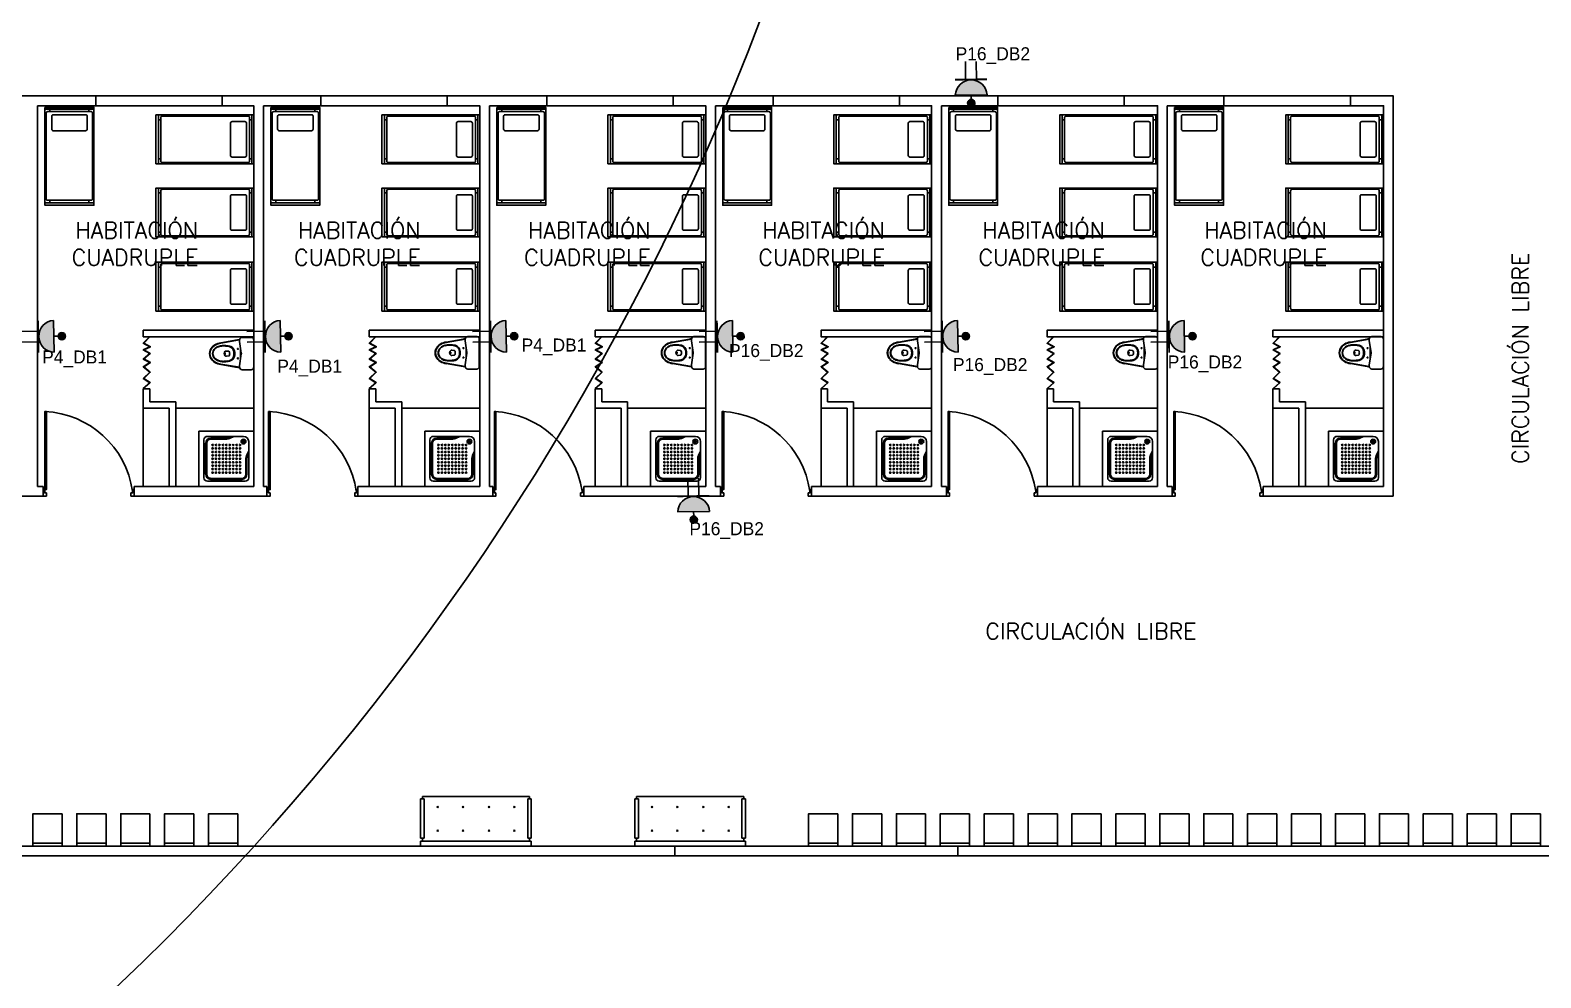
# Model space of a CAD drawing. Header units: metres. Extents: x -24 to 527, y -154 to 95.
# Drawn here: x 188.12 to 211.34, y 5.14 to 19.7 of the extents above; entities that cross this region are included whole.
import ezdxf

# ---------------------------------------------------------------- set-up
doc = ezdxf.new("R2010")
doc.units = ezdxf.units.M
doc.header["$MEASUREMENT"] = 0
for name, color, linetype in [('AN-TEXTO', 3, 'Continuous'), ('AR-MOBILIRIO', 1, 'Continuous'), ('AR-MUROS', 6, 'Continuous'), ('AR-PUERTAS', 2, 'Continuous'), ('AR-VENTANAS', 2, 'Continuous'), ('E-quip', 2, 'Continuous')]:
    doc.layers.add(name, color=color, linetype=linetype)
doc.layers.add('EQUIPO', color=1, linetype='Continuous', lineweight=0)
doc.styles.add('REGULAR-2.5', font='romans.shx', dxfattribs={"height": 2.5})

# ---------------------------------------------------------------- blocks, each defined once
blk = doc.blocks.new('31643339')
at = {"layer": 'AR-MOBILIRIO'}
for p, q in [((0.038, 0.5), (0.038, -0.5)), ((0.038, 0.4), (0.087, 0.4)), ((1.9, 0.4), (1.95, 0.4)), ((1.95, 0.5), (1.95, -0.5)), ((0.038, -0.4), (0.087, -0.4)), ((1.9, -0.4), (1.95, -0.4))]:
    blk.add_line(p, q, dxfattribs=at)
blk.add_lwpolyline([(0, -0.5), (0, 0.5), (2, 0.5), (2, -0.5)], close=True, dxfattribs=at)
for points in [[(1.87, 0.475, -0.414214), (1.9, 0.445), (1.9, -0.445, -0.414214), (1.87, -0.475), (0.117, -0.475, -0.414214), (0.087, -0.445), (0.087, 0.445, -0.414214), (0.117, 0.475)], [(0.15, -0.332, 0.414214), (0.18, -0.362), (0.447, -0.362, 0.414214), (0.477, -0.332), (0.477, 0.333, 0.414214), (0.447, 0.363), (0.18, 0.363, 0.414214), (0.15, 0.333)]]:
    blk.add_lwpolyline(points, format="xyb", close=True, dxfattribs=at)
blk = doc.blocks.new('AR-PUERTA 2')
at = {"layer": 'AR-PUERTAS', "linetype": 'Continuous'}
for points in [[(-1.354, -0.058), (-1.354, -0.008), (-1.329, -0.008), (-1.329, 0.042), (-1.379, 0.042), (-1.379, -0.058)], [(-0.029, -0.008), (-0.029, 0.042), (0.021, 0.042), (0.021, -0.058), (-0.004, -0.058), (-0.004, -0.008)], [(-0.004, -0.058), (-0.004, -1.258), (-0.029, -1.258), (-0.029, -0.058)]]:
    blk.add_lwpolyline(points, close=True, dxfattribs=at)
blk.add_arc((0.061, 0.169), 1.428, 188.1236, 267.3924, dxfattribs=at)
blk = doc.blocks.new('silla')
for points in [[(-0.225, -0.023), (0.225, -0.023), (0.225, 0.023), (-0.225, 0.023)], [(-0.225, -0.473), (0.225, -0.473), (0.225, -0.023), (-0.225, -0.023)]]:
    blk.add_lwpolyline(points, close=True)
blk = doc.blocks.new('*U112')
at = {"layer": 'AR-MOBILIRIO', "rotation": 90}
blk.add_blockref('silla', (-0.225, 0), dxfattribs=at)
blk = doc.blocks.new('*U113')
at = {"layer": 'AR-MUROS', "color": 0, "linetype": 'ByBlock', "lineweight": -2}
for p in [(0, 12.825), (0, 12.15), (0, 11.475), (0, 10.8), (0, 10.125), (0, 9.45), (0, 8.775), (0, 8.1), (0, 7.425), (0, 6.75), (0, 6.075), (0, 5.4), (0, 4.725), (0, 4.05), (0, 3.375), (0, 2.7), (0, 2.025), (0, 1.35), (0, 0.675), (0, 0)]:
    blk.add_blockref('*U112', p, dxfattribs=at)
blk = doc.blocks.new('mueb')
at = {"layer": 'AR-MOBILIRIO'}
for p, q in [((354.197, 187.284), (354.197, 187.21)), ((355.897, 187.284), (354.197, 187.284)), ((354.197, 187.21), (355.897, 187.21)), ((354.224, 187.21), (354.224, 187.161)), ((355.87, 187.21), (355.87, 187.161)), ((355.897, 187.284), (355.897, 187.21)), ((354.251, 187.161), (354.197, 187.161)), ((354.197, 187.161), (354.197, 186.556)), ((354.251, 186.556), (354.251, 187.161)), ((354.468, 187.058), (354.444, 187.033)), ((354.468, 187.033), (354.444, 187.058)), ((354.859, 187.058), (354.834, 187.033)), ((354.859, 187.033), (354.834, 187.058)), ((355.232, 187.033), (355.257, 187.058)), ((355.232, 187.058), (355.257, 187.033)), ((355.623, 187.033), (355.647, 187.058)), ((355.623, 187.058), (355.647, 187.033)), ((355.842, 187.161), (355.897, 187.161)), ((355.842, 186.556), (355.842, 187.161)), ((355.897, 187.161), (355.897, 186.556)), ((354.197, 186.556), (354.251, 186.556)), ((354.197, 186.556), (354.251, 186.556)), ((354.224, 186.556), (354.224, 186.52)), ((354.224, 186.556), (354.224, 186.52)), ((355.87, 186.52), (354.224, 186.52)), ((354.468, 186.67), (354.444, 186.695)), ((354.468, 186.695), (354.444, 186.67)), ((354.859, 186.695), (354.834, 186.67)), ((354.859, 186.67), (354.834, 186.695)), ((355.232, 186.67), (355.257, 186.695)), ((355.232, 186.695), (355.257, 186.67)), ((355.623, 186.695), (355.647, 186.67)), ((355.623, 186.67), (355.647, 186.695)), ((355.897, 186.556), (355.842, 186.556)), ((355.87, 186.556), (355.87, 186.52))]:
    blk.add_line(p, q, dxfattribs=at)
blk = doc.blocks.new('*U114')
at = {"layer": 'AR-MOBILIRIO', "rotation": 90}
blk.add_blockref('silla', (-0.225, 0), dxfattribs=at)
blk = doc.blocks.new('*U115')
at = {"layer": 'AR-MUROS', "color": 0, "linetype": 'ByBlock', "lineweight": -2}
for p in [(0, 12.15), (0, 11.475), (0, 10.8), (0, 10.125), (0, 9.45), (0, 8.775), (0, 8.1), (0, 7.425), (0, 6.75), (0, 6.075), (0, 5.4), (0, 4.725), (0, 4.05), (0, 3.375), (0, 2.7), (0, 2.025), (0, 1.35), (0, 0.675), (0, 0)]:
    blk.add_blockref('*U114', p, dxfattribs=at)
blk = doc.blocks.new('AR-PUERTA ACORDION')
at = {"layer": 'AR-PUERTAS'}
blk.add_lwpolyline([(-0.386, 0.049), (-0.288, -0.046), (-0.235, 0.057), (-0.185, -0.044), (-0.129, 0.054), (-0.046, -0.045), (0.01, 0.056), (0.073, -0.046), (0.158, 0.053), (0.252, -0.046), (0.317, 0.054), (0.41, -0.047), (0.41, -0.054), (0.318, 0.046), (0.253, -0.054), (0.158, 0.046), (0.072, -0.054), (0.01, 0.046), (-0.045, -0.054), (-0.128, 0.046), (-0.185, -0.054), (-0.235, 0.046), (-0.287, -0.054), (-0.39, 0.046)], close=True, dxfattribs=at)
blk = doc.blocks.new('A$C05366594')
at = {"layer": 'AR-MOBILIRIO', "linetype": 'Continuous'}
for p, q in [((0, 0), (0, 0.72)), ((0, 0.72), (0.72, 0.72)), ((0.068, 0.113), (0.068, 0.608)), ((0.113, 0.653), (0.585, 0.653)), ((0.367, 0.63), (0.158, 0.63)), ((0.428, 0.653), (0.397, 0.637)), ((0.72, 0.72), (0.72, 0)), ((0.09, 0.563), (0.09, 0.158)), ((0.653, 0.428), (0.637, 0.397)), ((0.653, 0.585), (0.653, 0.113)), ((0.63, 0.367), (0.63, 0.158)), ((0.72, 0), (0, 0)), ((0.608, 0.068), (0.113, 0.068)), ((0.563, 0.09), (0.158, 0.09))]:
    blk.add_line(p, q, dxfattribs=at)
at = {"layer": 'AR-MOBILIRIO', "color": 250}
for p, q in [((0.367, 0.617), (0.158, 0.617)), ((0.458, 0.653), (0.403, 0.625)), ((0.104, 0.563), (0.104, 0.158)), ((0.653, 0.458), (0.625, 0.403)), ((0.617, 0.367), (0.617, 0.158)), ((0.563, 0.104), (0.158, 0.104))]:
    blk.add_line(p, q, dxfattribs=at)
at = {"layer": 'AR-MOBILIRIO', "linetype": 'Continuous'}
for centre, major_axis, start_param, end_param in [((0.113, 0.608), (0.0318, 0.0318), 0.785398, 2.356194), ((0.158, 0.563), (0.0477, 0.0477), 0.785398, 2.356194), ((0.367, 0.698), (0.0477, 0.0477), 3.926991, 4.390638), ((0.585, 0.585), (0.0477, 0.0477), 5.497787, 7.068583), ((0.698, 0.367), (-0.0477, 0.0477), 0.321751, 0.785398), ((0.113, 0.113), (-0.0318, 0.0318), 0.785398, 2.356194), ((0.158, 0.158), (-0.0477, 0.0477), 0.785398, 2.356194), ((0.158, 0.158), (-0.0477, 0.0477), 0.785398, 2.356194), ((0.563, 0.158), (0.0477, 0.0477), 3.926991, 5.497787), ((0.608, 0.113), (-0.0318, 0.0318), 2.356194, 3.926991)]:
    blk.add_ellipse(centre, major_axis=major_axis, ratio=1, start_param=start_param, end_param=end_param, dxfattribs=at)
at = {"layer": 'AR-MOBILIRIO', "color": 250}
for centre, major_axis, start_param, end_param in [((0.158, 0.563), (-0.0382, 0.0382), -0.785398, 0.785398), ((0.367, 0.698), (0.0573, 0.0573), 3.926991, 4.390638), ((0.585, 0.585), (0.0223, 0.0223), 0.785398, 7.068583), ((0.585, 0.585), (-0.00955, 0.00955), -0.785398, 5.497787), ((0.581, 0.592), (0.00286, 0.00286), 0.785398, 7.068583), ((0.589, 0.592), (0.00286, 0.00286), 0.785398, 7.068583), ((0.18, 0.54), (-0.00636, 0.00636), -0.785398, 5.497787), ((0.18, 0.495), (-0.00636, 0.00636), -0.785398, 5.497787), ((0.18, 0.45), (-0.00636, 0.00636), -0.785398, 5.497787), ((0.18, 0.405), (-0.00636, 0.00636), -0.785398, 5.497787), ((0.225, 0.54), (0.00636, 0.00636), 0.785398, 7.068583), ((0.225, 0.495), (0.00636, 0.00636), 0.785398, 7.068583), ((0.225, 0.45), (0.00636, 0.00636), 0.785398, 7.068583), ((0.225, 0.405), (0.00636, 0.00636), 0.785398, 7.068583), ((0.27, 0.54), (0.00636, 0.00636), 0.785398, 7.068583), ((0.27, 0.495), (0.00636, 0.00636), 0.785398, 7.068583), ((0.27, 0.45), (0.00636, 0.00636), 0.785398, 7.068583), ((0.27, 0.405), (0.00636, 0.00636), 0.785398, 7.068583), ((0.315, 0.54), (-0.00636, 0.00636), -0.785398, 5.497787), ((0.315, 0.495), (-0.00636, 0.00636), -0.785398, 5.497787), ((0.315, 0.45), (-0.00636, 0.00636), -0.785398, 5.497787), ((0.315, 0.405), (-0.00636, 0.00636), -0.785398, 5.497787), ((0.36, 0.54), (-0.00636, 0.00636), -0.785398, 5.497787), ((0.36, 0.495), (-0.00636, 0.00636), -0.785398, 5.497787), ((0.36, 0.45), (-0.00636, 0.00636), -0.785398, 5.497787), ((0.36, 0.405), (-0.00636, 0.00636), -0.785398, 5.497787), ((0.405, 0.54), (-0.00636, 0.00636), -0.785398, 5.497787), ((0.405, 0.495), (-0.00636, 0.00636), -0.785398, 5.497787), ((0.405, 0.45), (-0.00636, 0.00636), -0.785398, 5.497787), ((0.405, 0.405), (-0.00636, 0.00636), -0.785398, 5.497787), ((0.45, 0.54), (0.00636, 0.00636), 0.785398, 7.068583), ((0.45, 0.495), (0.00636, 0.00636), 0.785398, 7.068583), ((0.45, 0.45), (0.00636, 0.00636), 0.785398, 7.068583), ((0.45, 0.405), (0.00636, 0.00636), 0.785398, 7.068583), ((0.495, 0.54), (0.00636, 0.00636), 0.785398, 7.068583), ((0.495, 0.495), (0.00636, 0.00636), 0.785398, 7.068583), ((0.495, 0.45), (0.00636, 0.00636), 0.785398, 7.068583), ((0.495, 0.405), (0.00636, 0.00636), 0.785398, 7.068583), ((0.54, 0.54), (-0.00636, 0.00636), -0.785398, 5.497787), ((0.54, 0.495), (-0.00636, 0.00636), -0.785398, 5.497787), ((0.54, 0.45), (-0.00636, 0.00636), -0.785398, 5.497787), ((0.54, 0.405), (-0.00636, 0.00636), -0.785398, 5.497787), ((0.576, 0.585), (0.00286, 0.00286), 0.785398, 7.068583), ((0.581, 0.578), (0.00286, 0.00286), 0.785398, 7.068583), ((0.589, 0.578), (0.00286, 0.00286), 0.785398, 7.068583), ((0.594, 0.585), (0.00286, 0.00286), 0.785398, 7.068583), ((0.698, 0.367), (-0.0573, 0.0573), 0.321751, 0.785398), ((0.18, 0.36), (-0.00636, 0.00636), -0.785398, 5.497787), ((0.18, 0.315), (-0.00636, 0.00636), -0.785398, 5.497787), ((0.18, 0.27), (-0.00636, 0.00636), -0.785398, 5.497787), ((0.18, 0.225), (-0.00636, 0.00636), -0.785398, 5.497787), ((0.225, 0.36), (0.00636, 0.00636), 0.785398, 7.068583), ((0.225, 0.315), (0.00636, 0.00636), 0.785398, 7.068583), ((0.225, 0.27), (0.00636, 0.00636), 0.785398, 7.068583), ((0.225, 0.225), (0.00636, 0.00636), 0.785398, 7.068583), ((0.27, 0.36), (0.00636, 0.00636), 0.785398, 7.068583), ((0.27, 0.315), (0.00636, 0.00636), 0.785398, 7.068583), ((0.27, 0.27), (0.00636, 0.00636), 0.785398, 7.068583), ((0.27, 0.225), (0.00636, 0.00636), 0.785398, 7.068583), ((0.315, 0.36), (-0.00636, 0.00636), -0.785398, 5.497787), ((0.315, 0.315), (-0.00636, 0.00636), -0.785398, 5.497787), ((0.315, 0.27), (-0.00636, 0.00636), -0.785398, 5.497787), ((0.315, 0.225), (-0.00636, 0.00636), -0.785398, 5.497787), ((0.36, 0.36), (-0.00636, 0.00636), -0.785398, 5.497787), ((0.36, 0.315), (-0.00636, 0.00636), -0.785398, 5.497787), ((0.36, 0.27), (-0.00636, 0.00636), -0.785398, 5.497787), ((0.36, 0.225), (-0.00636, 0.00636), -0.785398, 5.497787), ((0.405, 0.36), (-0.00636, 0.00636), -0.785398, 5.497787), ((0.405, 0.315), (-0.00636, 0.00636), -0.785398, 5.497787), ((0.405, 0.27), (-0.00636, 0.00636), -0.785398, 5.497787), ((0.405, 0.225), (-0.00636, 0.00636), -0.785398, 5.497787), ((0.45, 0.36), (0.00636, 0.00636), 0.785398, 7.068583), ((0.45, 0.315), (0.00636, 0.00636), 0.785398, 7.068583), ((0.45, 0.27), (0.00636, 0.00636), 0.785398, 7.068583), ((0.45, 0.225), (0.00636, 0.00636), 0.785398, 7.068583), ((0.495, 0.36), (0.00636, 0.00636), 0.785398, 7.068583), ((0.495, 0.315), (0.00636, 0.00636), 0.785398, 7.068583), ((0.495, 0.27), (0.00636, 0.00636), 0.785398, 7.068583), ((0.495, 0.225), (0.00636, 0.00636), 0.785398, 7.068583), ((0.54, 0.36), (-0.00636, 0.00636), -0.785398, 5.497787), ((0.54, 0.315), (-0.00636, 0.00636), -0.785398, 5.497787), ((0.54, 0.27), (-0.00636, 0.00636), -0.785398, 5.497787), ((0.54, 0.225), (-0.00636, 0.00636), -0.785398, 5.497787), ((0.158, 0.158), (-0.0382, 0.0382), 0.785398, 2.356194), ((0.158, 0.158), (0.0382, 0.0382), 2.356194, 3.926991), ((0.18, 0.18), (-0.00636, 0.00636), -0.785398, 5.497787), ((0.225, 0.18), (0.00636, 0.00636), 0.785398, 7.068583), ((0.27, 0.18), (0.00636, 0.00636), 0.785398, 7.068583), ((0.315, 0.18), (-0.00636, 0.00636), -0.785398, 5.497787), ((0.36, 0.18), (-0.00636, 0.00636), -0.785398, 5.497787), ((0.405, 0.18), (-0.00636, 0.00636), -0.785398, 5.497787), ((0.45, 0.18), (0.00636, 0.00636), 0.785398, 7.068583), ((0.495, 0.18), (0.00636, 0.00636), 0.785398, 7.068583), ((0.54, 0.18), (-0.00636, 0.00636), -0.785398, 5.497787), ((0.563, 0.158), (0.0382, 0.0382), 3.926991, 5.497787)]:
    blk.add_ellipse(centre, major_axis=major_axis, ratio=1, start_param=start_param, end_param=end_param, dxfattribs=at)
blk = doc.blocks.new('1p-toppiece')
at = {"layer": 'AR-MOBILIRIO'}
for p, q in [((-0.047, 0.26), (-0.192, 0.26)), ((-0.532, 0.174), (-0.265, 0.22)), ((-0.232, 0.219), (-0.531, 0.169)), ((-0.485, 0.003), (-0.485, 0.003)), ((-0.485, 0.003), (-0.485, 0.003)), ((-0.485, 0.003), (-0.485, 0.003)), ((-0.485, 0.003), (-0.485, 0.003)), ((-0.485, 0.003), (-0.485, 0.003)), ((-0.485, 0.003), (-0.485, 0.003)), ((-0.485, 0.003), (-0.485, 0.003)), ((-0.485, 0.003), (-0.485, 0.003)), ((-0.406, 0.039), (-0.443, 0.044)), ((-0.232, 0.22), (-0.232, 0.195)), ((-0.205, 0.008), (-0.232, 0.195)), ((-0.218, 0.098), (-0.218, 0.003)), ((-0.218, -0.093), (-0.218, 0.003)), ((-0.007, 0.22), (-0.007, -0.214)), ((-0.532, -0.169), (-0.265, -0.215)), ((-0.232, -0.214), (-0.531, -0.163)), ((-0.406, -0.034), (-0.443, -0.039)), ((-0.232, -0.189), (-0.205, -0.003)), ((-0.232, -0.189), (-0.232, -0.214)), ((-0.047, -0.254), (-0.192, -0.254))]:
    blk.add_line(p, q, dxfattribs=at)
blk.add_lwpolyline([(-0.467, -0.009, 0.139005), (-0.464, -0.009, 0.107089), (-0.461, -0.006, 0.080212), (-0.46, -0.002, 0.06796), (-0.459, 0.003, 0.06796), (-0.46, 0.007, 0.080212), (-0.461, 0.011, 0.107089), (-0.464, 0.014, 0.139005), (-0.467, 0.015, 0.139005), (-0.47, 0.014, 0.107089), (-0.473, 0.011, 0.080212), (-0.474, 0.007, 0.06796), (-0.475, 0.003, 0.06796), (-0.474, -0.002, 0.080212), (-0.473, -0.006, 0.107089), (-0.47, -0.009, 0.139005)], format="xyb", close=True, dxfattribs=at)
for centre in [(-0.26, 0.078), (-0.26, -0.072)]:
    blk.add_circle(centre, 0.008, dxfattribs=at)
for centre, radius, start, end in [((-0.192, 0.22), 0.04, 90, 180), ((-0.047, 0.22), 0.04, 0, 90), ((-0.545, -0.004), 0.165, 137.5273, 177.8064), ((-0.545, 0.009), 0.165, 182.1936, 222.4727), ((-0.545, -0.004), 0.159, 137.1746, 177.7477), ((-0.545, 0.009), 0.159, 182.2523, 222.8254), ((-0.518, -0.034), 0.206, 106.927, 136.493), ((-0.541, -0.003), 0.122, 134.1142, 177.24), ((-0.541, 0.008), 0.122, 182.76, 225.8858), ((-0.518, -0.034), 0.2, 106.5054, 136.1127), ((-0.541, -0.003), 0.115, 133.4423, 177.1285), ((-0.541, 0.008), 0.115, 182.8715, 226.5577), ((-0.519, -0.031), 0.157, 102.7254, 132.8308), ((-0.52, -0.03), 0.15, 101.8667, 132.1155), ((-0.482, -0.117), 0.296, 99.7929, 108.8085), ((-0.482, -0.12), 0.292, 99.5848, 108.4322), ((-0.482, -0.148), 0.279, 90.6669, 104.9929), ((-0.482, -0.156), 0.281, 90.6819, 104.1933), ((-0.474, -0.297), 0.428, 81.7587, 91.4179), ((-0.488, -0.362), 0.487, 81.705, 89.6761), ((-0.434, 0.003), 0.0456, 126.1832, 180), ((-0.434, 0.003), 0.0456, 180, 233.8168), ((-0.447, 0.019), 0.025, 82.2348, 126.1832), ((-0.434, -0.002), 0.123, 44.007, 82.2929), ((-0.431, -0.004), 0.132, 44.3018, 82.295), ((-0.408, 0.024), 0.015, 13.7696, 82.2348), ((-0.495, 0.003), 0.105, 0, 13.7696), ((-0.495, 0.003), 0.105, 346.2304, 0), ((-0.46, 0.006), 0.138, 358.6352, 34.0042), ((-0.46, -0.001), 0.138, 325.9958, 1.3648), ((-0.441, 0.008), 0.132, 357.4666, 37.446), ((-0.441, -0.003), 0.132, 322.554, 2.5334), ((-0.24, 0.073), 0.15, 87.0389, 99.7929), ((-0.244, 0.003), 0.04, 351.6776, 8.3142), ((-0.518, 0.039), 0.206, 223.507, 253.073), ((-0.518, 0.039), 0.2, 223.8873, 253.4946), ((-0.519, 0.036), 0.157, 227.1692, 257.2746), ((-0.52, 0.036), 0.15, 227.8845, 258.1333), ((-0.482, 0.122), 0.296, 251.1915, 260.2071), ((-0.482, 0.125), 0.292, 251.5678, 260.4152), ((-0.482, 0.153), 0.279, 255.0071, 269.3331), ((-0.482, 0.161), 0.281, 255.8067, 269.3181), ((-0.488, 0.368), 0.487, 270.3239, 278.295), ((-0.474, 0.302), 0.428, 268.5821, 278.2413), ((-0.447, -0.014), 0.025, 233.8168, 277.7652), ((-0.434, 0.007), 0.123, 277.7071, 315.993), ((-0.431, 0.009), 0.132, 277.705, 315.6982), ((-0.408, -0.019), 0.015, 277.7652, 346.2304), ((-0.24, -0.067), 0.15, 260.2071, 272.966), ((-0.192, -0.214), 0.04, 180, 270), ((-0.047, -0.214), 0.04, 270, 360)]:
    blk.add_arc(centre, radius, start, end, dxfattribs=at)
blk = doc.blocks.new('16A twin WP')
at = {"ltscale": 8}
h = blk.add_hatch(color=256, dxfattribs=at)
edge = h.paths.add_edge_path()
edge.add_ellipse((17.4, -1), major_axis=(0.2, 17.4), ratio=1, start_angle=273.7089, end_angle=447.4296, ccw=False)
edge.add_line((34.8, 0), (0, 0))
h = blk.add_hatch(color=256, dxfattribs=at)
edge = h.paths.add_edge_path()
edge.add_ellipse((17.4, -8.7), major_axis=(-2.81, 2.81), ratio=1, start_angle=0, end_angle=360)
for p, q in [((11.5, 16.9), (11.5, 36.5)), ((23.3, 16.9), (23.3, 36.5)), ((34.8, 0), (0, 0)), ((17.4, -4.7), (17.4, 0))]:
    blk.add_line(p, q, dxfattribs=at)
at = {"ltscale": 8, "const_width": 2}
blk.add_lwpolyline([(34.8, 16.9), (0, 16.9)], dxfattribs=at)
at = {"ltscale": 8, "extrusion": (0, 0, -1)}
blk.add_ellipse((17.4, -1), major_axis=(0.2, 17.4), ratio=1, start_param=-1.525934, end_param=1.506063, dxfattribs=at)
at = {"ltscale": 8}
blk.add_ellipse((17.4, -8.7), major_axis=(-2.81, 2.81), ratio=1, start_param=3.926991, end_param=10.210176, dxfattribs=at)

msp = doc.modelspace()

# ---------------------------------------------------------------- linework, layer by layer
at = {"layer": 'AR-MUROS'}
for p, q in [((189.855, 14.19), (189.855, 13.89)), ((189.955, 14.19), (189.855, 14.19)), ((189.955, 13.99), (189.955, 14.19)), ((193.328, 14.19), (193.328, 13.89)), ((193.428, 14.19), (193.328, 14.19)), ((193.428, 13.99), (193.428, 14.19)), ((196.802, 14.19), (196.802, 13.89)), ((196.902, 14.19), (196.802, 14.19)), ((196.902, 13.99), (196.902, 14.19)), ((200.275, 14.19), (200.275, 13.89)), ((200.375, 14.19), (200.275, 14.19)), ((200.375, 13.99), (200.375, 14.19)), ((203.748, 14.19), (203.748, 13.89)), ((203.848, 14.19), (203.748, 14.19)), ((203.848, 13.99), (203.848, 14.19)), ((207.221, 14.19), (207.221, 13.89)), ((207.321, 14.19), (207.221, 14.19)), ((207.321, 13.99), (207.321, 14.19)), ((190.354, 13.99), (190.354, 12.69)), ((193.828, 13.99), (193.828, 12.69)), ((197.301, 13.99), (197.301, 12.69)), ((200.774, 13.99), (200.774, 12.69)), ((204.247, 13.99), (204.247, 12.69)), ((207.721, 13.99), (207.721, 12.69)), ((189.855, 13.89), (189.855, 12.69)), ((190.254, 13.89), (190.254, 12.69)), ((193.328, 13.89), (193.328, 12.69)), ((193.728, 13.89), (193.728, 12.69)), ((196.802, 13.89), (196.802, 12.69)), ((197.201, 13.89), (197.201, 12.69)), ((200.275, 13.89), (200.275, 12.69)), ((200.674, 13.89), (200.674, 12.69)), ((203.748, 13.89), (203.748, 12.69)), ((204.147, 13.89), (204.147, 12.69)), ((207.221, 13.89), (207.221, 12.69)), ((207.621, 13.89), (207.621, 12.69))]:
    msp.add_line(p, q, dxfattribs=at)
for points in [[(237.138, 23.827), (237.138, 7.011), (149.199, 7.011)], [(184.758, 18.69), (188.231, 18.69)], [(188.231, 18.69), (191.704, 18.69)], [(191.704, 18.69), (195.178, 18.69)], [(195.178, 18.69), (198.651, 18.69)], [(198.651, 18.69), (202.124, 18.69)], [(202.124, 18.69), (205.597, 18.69)], [(205.597, 18.69), (209.071, 18.69), (209.071, 12.54)], [(188.231, 18.54), (188.231, 12.69)], [(188.231, 18.54), (191.554, 18.54), (191.554, 12.69)], [(191.704, 18.54), (191.704, 12.69)], [(191.704, 18.54), (195.028, 18.54), (195.028, 12.69)], [(195.178, 18.54), (195.178, 12.69)], [(195.178, 18.54), (198.501, 18.54), (198.501, 12.69)], [(198.651, 18.54), (198.651, 12.69)], [(198.651, 18.54), (201.974, 18.54), (201.974, 12.69)], [(202.124, 18.54), (202.124, 12.69)], [(202.124, 18.54), (205.447, 18.54), (205.447, 12.69)], [(205.597, 18.54), (205.597, 12.69)], [(205.597, 18.54), (208.921, 18.54), (208.921, 12.69)], [(191.554, 15.09), (189.855, 15.09), (189.855, 14.99), (191.554, 14.99)], [(195.028, 15.09), (193.328, 15.09), (193.328, 14.99), (195.028, 14.99)], [(198.501, 15.09), (196.802, 15.09), (196.802, 14.99), (198.501, 14.99)], [(201.974, 15.09), (200.275, 15.09), (200.275, 14.99), (201.974, 14.99)], [(205.447, 15.09), (203.748, 15.09), (203.748, 14.99), (205.447, 14.99)], [(208.921, 15.09), (207.221, 15.09), (207.221, 14.99), (208.921, 14.99)], [(190.354, 13.99), (189.955, 13.99)], [(193.828, 13.99), (193.428, 13.99)], [(197.301, 13.99), (196.902, 13.99)], [(200.774, 13.99), (200.375, 13.99)], [(204.247, 13.99), (203.848, 13.99)], [(207.721, 13.99), (207.321, 13.99)], [(190.254, 13.89), (189.855, 13.89)], [(190.354, 13.89), (191.554, 13.89)], [(193.728, 13.89), (193.328, 13.89)], [(193.828, 13.89), (195.028, 13.89)], [(197.201, 13.89), (196.802, 13.89)], [(197.301, 13.89), (198.501, 13.89)], [(200.674, 13.89), (200.275, 13.89)], [(200.774, 13.89), (201.974, 13.89)], [(204.147, 13.89), (203.748, 13.89)], [(204.247, 13.89), (205.447, 13.89)], [(207.621, 13.89), (207.221, 13.89)], [(207.721, 13.89), (208.921, 13.89)], [(188.317, 12.54), (186.202, 12.54)], [(188.231, 12.69), (188.317, 12.69)], [(188.317, 12.54), (188.317, 12.69)], [(189.717, 12.69), (191.554, 12.69)], [(189.717, 12.54), (189.717, 12.69)], [(191.756, 12.54), (189.717, 12.54)], [(191.704, 12.69), (191.756, 12.69)], [(191.756, 12.54), (191.756, 12.69)], [(193.156, 12.69), (195.028, 12.69)], [(193.156, 12.54), (193.156, 12.69)], [(195.227, 12.54), (193.156, 12.54)], [(195.178, 12.69), (195.227, 12.69)], [(195.227, 12.54), (195.227, 12.69)], [(196.627, 12.69), (198.501, 12.69)], [(196.627, 12.54), (196.627, 12.69)], [(198.729, 12.54), (196.627, 12.54)], [(198.651, 12.69), (198.729, 12.69)], [(198.729, 12.54), (198.729, 12.69)], [(200.129, 12.69), (201.974, 12.69)], [(200.129, 12.54), (200.129, 12.69)], [(202.201, 12.54), (200.129, 12.54)], [(202.124, 12.69), (202.201, 12.69)], [(202.201, 12.54), (202.201, 12.69)], [(203.601, 12.69), (205.447, 12.69)], [(203.601, 12.54), (203.601, 12.69)], [(205.67, 12.54), (203.601, 12.54)], [(205.597, 12.69), (205.67, 12.69)], [(205.67, 12.54), (205.67, 12.69)], [(207.07, 12.69), (208.921, 12.69)], [(207.07, 12.54), (207.07, 12.69)], [(209.071, 12.54), (207.07, 12.54)], [(213.071, 7.161), (149.349, 7.161)]]:
    msp.add_lwpolyline(points, dxfattribs=at)
at = {"layer": 'AR-PUERTAS'}
for centre in [(214.119, 34.834), (161.853, 34.069)]:
    msp.add_circle(centre, 40.081, dxfattribs=at)
at = {"layer": 'AR-VENTANAS'}
for points in [[(189.127, 18.69), (189.127, 18.54), (191.07, 18.54), (191.07, 18.69)], [(192.586, 18.69), (192.586, 18.54), (194.529, 18.54), (194.529, 18.69)], [(196.061, 18.69), (196.061, 18.54), (198.003, 18.54), (198.003, 18.69)], [(199.539, 18.69), (199.539, 18.54), (201.482, 18.54), (201.482, 18.69)], [(202.99, 18.69), (202.99, 18.54), (204.933, 18.54), (204.933, 18.69)], [(206.468, 18.69), (206.468, 18.54), (208.411, 18.54), (208.411, 18.69)], [(178.033, 7.161), (198.029, 7.161), (198.029, 7.011), (178.033, 7.011)], [(202.379, 7.161), (211.525, 7.161), (211.525, 7.011), (202.379, 7.011)]]:
    msp.add_lwpolyline(points, close=True, dxfattribs=at)

# ---------------------------------------------------------------- block references
at = {"rotation": 180}
for p in [(550.016, 194.445), (553.309, 194.445)]:
    msp.add_blockref('mueb', p, dxfattribs=at)
at = {"layer": 'AR-MOBILIRIO'}
for name, p, xscale, yscale, zscale in [('1p-toppiece', (191.561, 14.727), 0.9681450398693042, 0.9681450398693042, 0.9681450398693042), ('A$C05366594', (190.708, 12.69), 1.176120000000083, 1.176120000000083, 1.176120000000083), ('A$C05366594', (194.181, 12.69), 1.176120000000083, 1.176120000000083, 1.176120000000083), ('A$C05366594', (197.654, 12.69), 1.176120000000083, 1.176120000000083, 1.176120000000083), ('A$C05366594', (201.127, 12.69), 1.176120000000083, 1.176120000000083, 1.176120000000083), ('A$C05366594', (204.601, 12.69), 1.176120000000083, 1.176120000000083, 1.176120000000083), ('A$C05366594', (208.074, 12.69), 1.176120000000083, 1.176120000000083, 1.176120000000083)]:
    msp.add_blockref(name, p, dxfattribs=dict(at, xscale=xscale, yscale=yscale, zscale=zscale))
at = {"layer": 'AR-MOBILIRIO', "color": 4, "xscale": 0.9681450398693042, "yscale": 0.9681450398693042, "zscale": 0.9681450398693042}
for p in [(195.028, 14.739), (198.507, 14.739), (201.98, 14.739), (205.454, 14.739), (208.927, 14.739)]:
    msp.add_blockref('1p-toppiece', p, dxfattribs=at)
at = {"layer": 'AR-MUROS'}
for name, p, rotation in [('AR-PUERTA 2', (188.337, 12.582), 180), ('AR-PUERTA 2', (191.777, 12.582), 180), ('AR-PUERTA 2', (195.248, 12.582), 180), ('AR-PUERTA 2', (198.749, 12.582), 180), ('AR-PUERTA 2', (202.222, 12.582), 180), ('AR-PUERTA 2', (205.691, 12.582), 180), ('AR-PUERTA 2', (205.691, 12.582), 180), ('*U113', (191.083, 7.409), 89.99999999999999), ('*U115', (212.457, 7.409), 89.99999999999999)]:
    msp.add_blockref(name, p, dxfattribs=dict(at, rotation=rotation))
at = {"layer": 'AR-VENTANAS', "rotation": 270}
for p in [(189.909, 14.601), (193.383, 14.601), (196.856, 14.601), (200.329, 14.601), (203.802, 14.601), (207.276, 14.601)]:
    msp.add_blockref('AR-PUERTA ACORDION', p, dxfattribs=at)
at = {"layer": 'E-quip', "xscale": 0.01411558007976453, "yscale": 0.01411558007976453, "zscale": 0.01411558007976453}
for p, rotation in [((202.337, 18.701), 0.6960837857120545), ((188.484, 14.75), 90.87421682495598), ((191.968, 14.75), 90.87421682495598), ((195.437, 14.75), 90.87421682495598), ((198.919, 14.75), 90.87421682495598), ((202.38, 14.75), 90.87421682495598), ((205.864, 14.75), 90.87421682495598), ((198.07, 12.298), 0.6960837857120545)]:
    msp.add_blockref('16A twin WP', p, dxfattribs=dict(at, rotation=rotation))
at = {"layer": 'EQUIPO', "xscale": 0.7516572760392114, "yscale": 0.7516572760392114, "zscale": 0.7516572760392114}
for p, rotation in [((188.72, 18.514), 270), ((191.554, 18.023), 180), ((192.193, 18.514), 270), ((195.028, 18.023), 180), ((195.666, 18.514), 270), ((198.501, 18.023), 180), ((199.139, 18.514), 270), ((201.974, 18.023), 180), ((202.613, 18.514), 270), ((205.447, 18.023), 180), ((206.086, 18.514), 270), ((208.921, 18.023), 180), ((191.554, 16.899), 180), ((195.028, 16.899), 180), ((198.501, 16.899), 180), ((201.974, 16.899), 180), ((205.447, 16.899), 180), ((208.921, 16.899), 180), ((191.554, 15.76), 180), ((195.028, 15.76), 180), ((198.501, 15.76), 180), ((201.974, 15.76), 180), ((205.447, 15.76), 180), ((208.921, 15.76), 180)]:
    msp.add_blockref('31643339', p, dxfattribs=dict(at, rotation=rotation))

# ---------------------------------------------------------------- texts
at = {"layer": 'AN-TEXTO', "char_height": 0.25, "attachment_point": 1, "style": 'REGULAR-2.5'}
for s, width, heights, insert in [('\\pi-0.03715;HABITACIÓN\\P\\pi-0.09667;CUADRUPLE', 1.9138, [1.229], (188.85, 16.75)), ('\\pi-0.03715;HABITACIÓN\\P\\pi-0.09667;CUADRUPLE', 1.9138, [1.229], (192.27, 16.75)), ('\\pi-0.03715;HABITACIÓN\\P\\pi-0.09667;CUADRUPLE', 1.9138, [1.229], (195.807, 16.75)), ('\\pi-0.03715;HABITACIÓN\\P\\pi-0.09667;CUADRUPLE', 1.9138, [1.229], (199.408, 16.75)), ('\\pi-0.03715;HABITACIÓN\\P\\pi-0.09667;CUADRUPLE', 1.9138, [1.229], (202.792, 16.75)), ('\\pi-0.03715;HABITACIÓN\\P\\pi-0.09667;CUADRUPLE', 1.9138, [1.229], (206.202, 16.75)), ('\\pi1.09558;CIRCULACIÓN LIBRE ', 5.7864, [0.31], (201.703, 10.589))]:
    msp.add_mtext_dynamic_manual_height_columns(s, width=width, gutter_width=1.25, heights=heights, dxfattribs=dict(at, insert=insert))
at = {"layer": 'AN-TEXTO', "insert": (210.899, 11.937), "char_height": 0.25, "attachment_point": 1, "rotation": 90, "style": 'REGULAR-2.5'}
msp.add_mtext_dynamic_manual_height_columns('\\pi1.09558;CIRCULACIÓN LIBRE ', width=5.7864, gutter_width=1.25, heights=[0.31], dxfattribs=at)
at = {"layer": 'AR-PUERTAS', "char_height": 0.2, "attachment_point": 1}
for s, insert in [('P16_DB2', (202.343, 19.438)), ('P4_DB1', (195.671, 14.962)), ('P16_DB2', (198.86, 14.877)), ('P4_DB1', (188.301, 14.778)), ('P4_DB1', (191.916, 14.637)), ('P16_DB2', (202.302, 14.661)), ('P16_DB2', (205.604, 14.701)), ('P16_DB2', (198.251, 12.139))]:
    msp.add_mtext_dynamic_manual_height_columns(s, width=1.94417, gutter_width=1, heights=[0], dxfattribs=dict(at, insert=insert))

doc.saveas('drawing.dxf')
